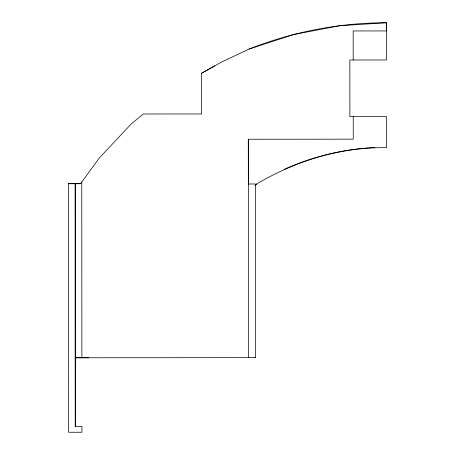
<?xml version="1.0" encoding="UTF-8"?>
<svg xmlns="http://www.w3.org/2000/svg" width="455" height="455" viewBox="0 0 455 455"><rect width="100%" height="100%" fill="white"/><g stroke="black" fill="none" stroke-linecap="round" stroke-linejoin="round"><path stroke-width="0.68" d="M214.709 65.901L201.616 73.221L201.639 113.96L143.297 113.983L131.131 124.061L99.082 158.238L80.615 183.701L68.443 183.701L68.62 432.25L81.946 432.239L81.94 426.409L75.28 426.415L75.229 357.772L255.465 357.653L255.363 183.985L248.362 183.985L248.305 139.241L353.245 139.167L353.228 116.622M255.352 184.918L256.665 183.985C295.756 160.814 340.932 146.937 386.557 147.704L386.534 116.599L349.889 116.628L349.849 59.992L386.494 59.969L386.471 22.75L339.714 25.725L293.691 34.54L249.141 49.049L221.596 62.034L201.616 73.244M254.925 185.208L256.665 183.979M284.278 169.34L284.244 169.351A248.623 248.623 0 0 1 374.829 147.528M386.483 30.934L353.165 30.957L353.188 59.992M68.443 183.701L80.615 183.701M88.554 357.766L75.229 357.772L75.223 183.701L75.28 426.415M254.254 357.647L255.465 357.653M248.305 139.241L248.458 357.653M81.769 182.108L81.889 357.766M386.471 29.984L386.471 22.75A373.163 373.163 0 0 0 249.135 49.049"/></g></svg>
